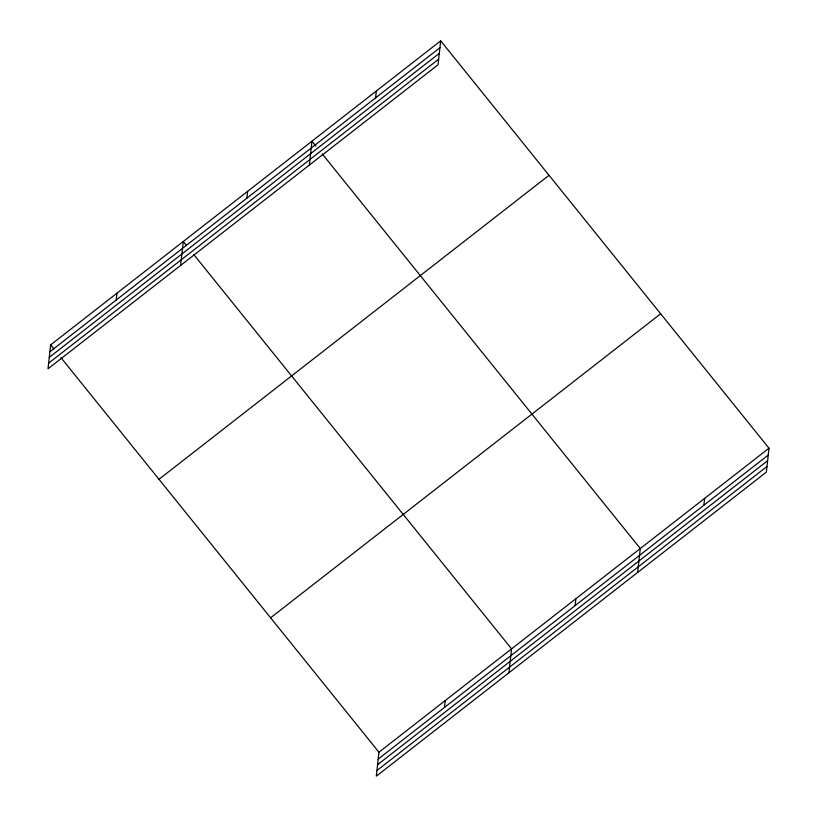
<?xml version="1.0" encoding="UTF-8"?>
<svg xmlns="http://www.w3.org/2000/svg" width="817" height="817" viewBox="0 0 817 817"><rect width="100%" height="100%" fill="white"/><g stroke="black" fill="none" stroke-linecap="round" stroke-linejoin="round"><path stroke-width="1.23" d="M50.654 344.866L48.009 368.794L438.055 64.768L440.69 40.85L50.654 344.866L53.84 348.818M116.198 300.053L116.964 293.18M180.628 265.423L183.263 241.505L186.45 245.457M246.867 198.204L247.622 191.341M309.337 165.095L311.982 141.178L315.965 146.12M375.575 97.877L376.341 91.014M61.009 357.713L378.945 752.232L376.31 776.15L766.346 472.134L768.991 448.206L440.69 40.85M444.499 707.41L445.255 700.547M508.92 672.789L511.565 648.861L193.619 254.353M575.158 605.571L575.914 598.698M637.638 572.462L640.273 548.534L322.337 154.025M703.876 505.243L704.632 498.37M49.898 351.729L439.934 47.713M49.275 357.366L439.311 53.35M48.632 363.156L438.678 59.141M158.988 479.293L549.034 175.277M270.611 617.795L660.647 313.779M378.945 752.232L768.991 448.206M378.189 759.095L768.225 455.079M377.566 764.722L767.612 460.706M376.923 770.523L766.969 466.507"/></g></svg>
